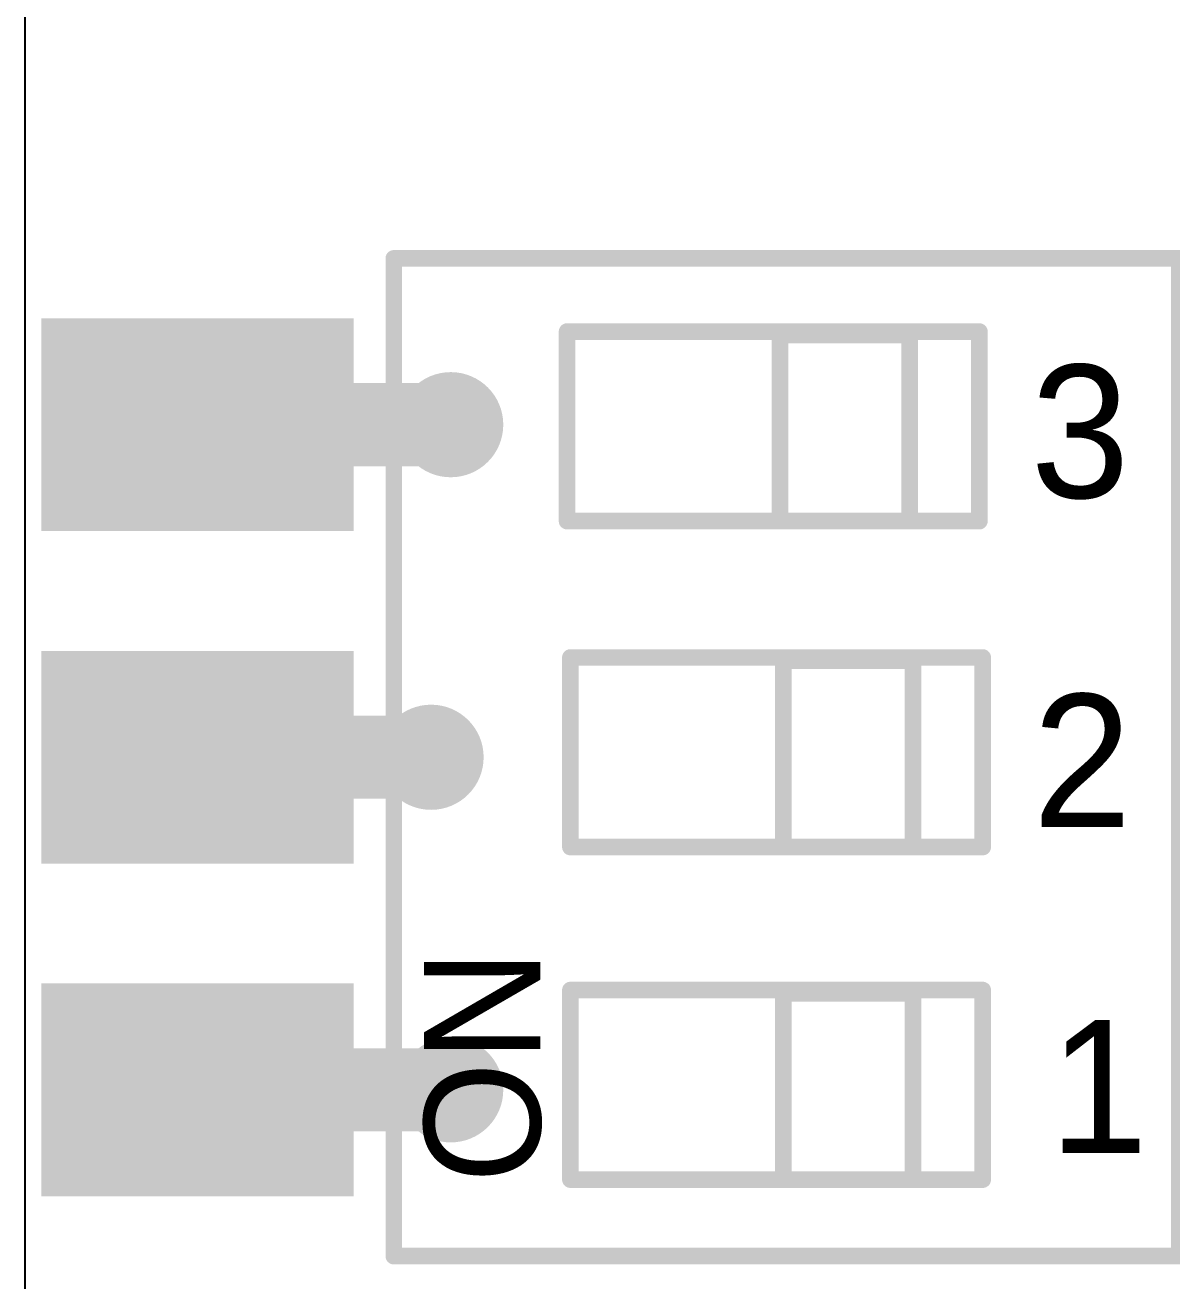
# Model space of a CAD drawing. Header units: millimetres. Extents: x 0 to 5423, y 0 to 5425.
# Drawn here: x 0.28 to 9.04, y 68.87 to 78.46 of the extents above; entities that cross this region are included whole.
import ezdxf

# ---------------------------------------------------------------- set-up
doc = ezdxf.new("R2010")
doc.units = ezdxf.units.MM
for name, color, linetype in [('BottomLayer', 5, 'Continuous'), ('BottomSolder', 6, 'Continuous'), ('TopLayer', 1, 'Continuous'), ('TopOverlay', 2, 'Continuous'), ('TopPaste', 8, 'Continuous'), ('TopSolder', 216, 'Continuous'), ('ViaHoleLayer', 16, 'Continuous')]:
    doc.layers.add(name, color=color, linetype=linetype)

# ---------------------------------------------------------------- blocks, each defined once
blk = doc.blocks.new('DSIC03LSGET_141')
at = {"layer": 'TopLayer'}
for points in [[(3.356991, 3.302), (5.642990999999999, 3.302), (5.642990999999999, 1.778), (3.356991, 1.778)], [(3.356991, 0.7619999999999999), (5.642990999999999, 0.7619999999999999), (5.642990999999999, -0.7619999999999999), (3.356991, -0.7619999999999999)], [(3.356991, -1.778), (5.642990999999999, -1.778), (5.642990999999999, -3.302), (3.356991, -3.302)]]:
    blk.add_hatch(color=1, dxfattribs=at).paths.add_polyline_path(points)
at = {"layer": 'TopPaste'}
for points in [[(3.356991, 3.302), (5.642990999999999, 3.302), (5.642990999999999, 1.778), (3.356991, 1.778)], [(3.356991, 0.7619999999999999), (5.642990999999999, 0.7619999999999999), (5.642990999999999, -0.7619999999999999), (3.356991, -0.7619999999999999)], [(3.356991, -1.778), (5.642990999999999, -1.778), (5.642990999999999, -3.302), (3.356991, -3.302)]]:
    blk.add_hatch(color=8, dxfattribs=at).paths.add_polyline_path(points)
at = {"layer": 'TopSolder'}
for points in [[(3.306191, 3.3528), (5.693791, 3.3528), (5.693791, 1.7272), (3.306191, 1.7272)], [(3.306191, 0.8128), (5.693791, 0.8128), (5.693791, -0.8128), (3.306191, -0.8128)], [(3.306191, -1.7272), (5.693791, -1.7272), (5.693791, -3.3528), (3.306191, -3.3528)]]:
    blk.add_hatch(color=216, dxfattribs=at).paths.add_polyline_path(points)
at = {"layer": 'TopOverlay', "const_width": 0.127}
for points in [[(2.999994, 3.81), (-2.999994, 3.81)], [(-2.999994, 3.81), (-2.999994, -3.81)], [(2.999994, 3.81), (2.999994, -3.81)], [(-1.4986, 3.2258), (-1.4986, 1.778)], [(1.651, 3.2258), (-1.4986, 3.2258)], [(-0.9652, 3.2258), (-0.9652, 1.8034)], [(0.0254, 3.2258), (-0.9652, 3.2258)], [(0.0254, 3.2258), (0.0254, 1.8034)], [(1.651, 3.2258), (1.651, 1.778)], [(1.651, 1.778), (-1.4986, 1.778)], [(0.0254, 1.8034), (-0.9652, 1.8034)], [(-1.4986, 0.6858), (-1.4986, -0.7619999999999999)], [(1.651, 0.6858), (-1.4986, 0.6858)], [(-0.9652, 0.6858), (-0.9652, -0.7366)], [(0.0254, 0.6858), (-0.9652, 0.6858)], [(0.0254, 0.6858), (0.0254, -0.7366)], [(1.651, 0.6858), (1.651, -0.7619999999999999)], [(1.651, -0.7619999999999999), (-1.4986, -0.7619999999999999)], [(0.0254, -0.7366), (-0.9652, -0.7366)], [(-1.4732, -1.8034), (-1.4732, -3.2512)], [(1.6764, -1.8034), (-1.4732, -1.8034)], [(-0.9397999999999999, -1.8034), (-0.9397999999999999, -3.2258)], [(0.0508, -1.8034), (-0.9397999999999999, -1.8034)], [(0.0508, -1.8034), (0.0508, -3.2258)], [(1.6764, -1.8034), (1.6764, -3.2512)], [(0.0508, -3.2258), (-0.9397999999999999, -3.2258)], [(1.6764, -3.2512), (-1.4732, -3.2512)], [(2.999994, -3.81), (-2.999994, -3.81)]]:
    blk.add_lwpolyline(points, dxfattribs=at)
at = {"layer": 'TopOverlay', "const_width": 0.0635}
for points in [[(-3.031744, 3.81, 1), (-2.968244, 3.81, 1)], [(-3.031744, 3.81, 1), (-2.968244, 3.81, 1)], [(2.968244, 3.81, 1), (3.031744, 3.81, 1)], [(2.968244, 3.81, 1), (3.031744, 3.81, 1)], [(-1.53035, 3.2258, 1), (-1.46685, 3.2258, 1)], [(-1.53035, 3.2258, 1), (-1.46685, 3.2258, 1)], [(-0.99695, 3.2258, 1), (-0.9334499999999999, 3.2258, 1)], [(-0.99695, 3.2258, 1), (-0.9334499999999999, 3.2258, 1)], [(-0.00635, 3.2258, 1), (0.05714999999999999, 3.2258, 1)], [(-0.00635, 3.2258, 1), (0.05714999999999999, 3.2258, 1)], [(1.61925, 3.2258, 1), (1.68275, 3.2258, 1)], [(1.61925, 3.2258, 1), (1.68275, 3.2258, 1)], [(-1.53035, 1.778, 1), (-1.46685, 1.778, 1)], [(-1.53035, 1.778, 1), (-1.46685, 1.778, 1)], [(-0.99695, 1.8034, 1), (-0.9334499999999999, 1.8034, 1)], [(-0.99695, 1.8034, 1), (-0.9334499999999999, 1.8034, 1)], [(-0.00635, 1.8034, 1), (0.05714999999999999, 1.8034, 1)], [(-0.00635, 1.8034, 1), (0.05714999999999999, 1.8034, 1)], [(1.61925, 1.778, 1), (1.68275, 1.778, 1)], [(1.61925, 1.778, 1), (1.68275, 1.778, 1)], [(-1.53035, 0.6858, 1), (-1.46685, 0.6858, 1)], [(-1.53035, 0.6858, 1), (-1.46685, 0.6858, 1)], [(-0.99695, 0.6858, 1), (-0.9334499999999999, 0.6858, 1)], [(-0.99695, 0.6858, 1), (-0.9334499999999999, 0.6858, 1)], [(-0.00635, 0.6858, 1), (0.05714999999999999, 0.6858, 1)], [(-0.00635, 0.6858, 1), (0.05714999999999999, 0.6858, 1)], [(1.61925, 0.6858, 1), (1.68275, 0.6858, 1)], [(1.61925, 0.6858, 1), (1.68275, 0.6858, 1)], [(-1.53035, -0.7619999999999999, 1), (-1.46685, -0.7619999999999999, 1)], [(-1.53035, -0.7619999999999999, 1), (-1.46685, -0.7619999999999999, 1)], [(-0.99695, -0.7366, 1), (-0.9334499999999999, -0.7366, 1)], [(-0.99695, -0.7366, 1), (-0.9334499999999999, -0.7366, 1)], [(-0.00635, -0.7366, 1), (0.05714999999999999, -0.7366, 1)], [(-0.00635, -0.7366, 1), (0.05714999999999999, -0.7366, 1)], [(1.61925, -0.7619999999999999, 1), (1.68275, -0.7619999999999999, 1)], [(1.61925, -0.7619999999999999, 1), (1.68275, -0.7619999999999999, 1)], [(-1.50495, -1.8034, 1), (-1.44145, -1.8034, 1)], [(-1.50495, -1.8034, 1), (-1.44145, -1.8034, 1)], [(-0.9715499999999999, -1.8034, 1), (-0.9080499999999999, -1.8034, 1)], [(-0.9715499999999999, -1.8034, 1), (-0.9080499999999999, -1.8034, 1)], [(0.01905, -1.8034, 1), (0.08255, -1.8034, 1)], [(0.01905, -1.8034, 1), (0.08255, -1.8034, 1)], [(1.64465, -1.8034, 1), (1.70815, -1.8034, 1)], [(1.64465, -1.8034, 1), (1.70815, -1.8034, 1)], [(-0.9715499999999999, -3.2258, 1), (-0.9080499999999999, -3.2258, 1)], [(-0.9715499999999999, -3.2258, 1), (-0.9080499999999999, -3.2258, 1)], [(0.01905, -3.2258, 1), (0.08255, -3.2258, 1)], [(0.01905, -3.2258, 1), (0.08255, -3.2258, 1)], [(-1.50495, -3.2512, 1), (-1.44145, -3.2512, 1)], [(-1.50495, -3.2512, 1), (-1.44145, -3.2512, 1)], [(1.64465, -3.2512, 1), (1.70815, -3.2512, 1)], [(1.64465, -3.2512, 1), (1.70815, -3.2512, 1)], [(-3.031744, -3.81, 1), (-2.968244, -3.81, 1)], [(-3.031744, -3.81, 1), (-2.968244, -3.81, 1)], [(2.968244, -3.81, 1), (3.031744, -3.81, 1)], [(2.968244, -3.81, 1), (3.031744, -3.81, 1)]]:
    blk.add_lwpolyline(points, format="xyb", close=True, dxfattribs=at)
at = {"layer": 'TopOverlay'}
for s, height, rotation, p in [('ON', 0.889, -90, (1.8796, 3.2512)), ('1', 1.016, 180, (-2.0066, 3.0226)), ('2', 1.016, 180, (-1.8796, 0.5334)), ('3', 1.016, 180, (-1.86459368, -1.9812))]:
    blk.add_text(s, height=height, rotation=rotation, dxfattribs=at).set_placement(p)

msp = doc.modelspace()

# ---------------------------------------------------------------- hatches: boundary and pattern name
at = {"layer": 'BottomLayer'}
h = msp.add_hatch(color=5, dxfattribs=at)
edge = h.paths.add_edge_path()
edge.add_arc((3.5306127, 75.4126127), 0.2999994, 0, 360)
h = msp.add_hatch(color=5, dxfattribs=at)
edge = h.paths.add_edge_path()
edge.add_arc((3.38060284, 72.87261269999999), 0.2999994, 0, 360)
h = msp.add_hatch(color=5, dxfattribs=at)
edge = h.paths.add_edge_path()
edge.add_arc((3.5306127, 70.3326127), 0.2999994, 0, 360)
at = {"layer": 'BottomSolder'}
h = msp.add_hatch(color=6, dxfattribs=at)
edge = h.paths.add_edge_path()
edge.add_arc((3.5306127, 75.4126127), 0.4015993999999999, 0, 360)
h = msp.add_hatch(color=6, dxfattribs=at)
edge = h.paths.add_edge_path()
edge.add_arc((3.38060284, 72.87261269999999), 0.4015993999999999, 0, 360)
h = msp.add_hatch(color=6, dxfattribs=at)
edge = h.paths.add_edge_path()
edge.add_arc((3.5306127, 70.3326127), 0.4015993999999999, 0, 360)
at = {"layer": 'TopLayer'}
h = msp.add_hatch(color=1, dxfattribs=at)
edge = h.paths.add_edge_path()
edge.add_arc((3.5306127, 75.4126127), 0.2999994, 0, 360)
h = msp.add_hatch(color=1, dxfattribs=at)
edge = h.paths.add_edge_path()
edge.add_arc((3.38060284, 72.87261269999999), 0.2999994, 0, 360)
h = msp.add_hatch(color=1, dxfattribs=at)
edge = h.paths.add_edge_path()
edge.add_arc((3.5306127, 70.3326127), 0.2999994, 0, 360)
at = {"layer": 'TopSolder'}
h = msp.add_hatch(color=216, dxfattribs=at)
edge = h.paths.add_edge_path()
edge.add_arc((3.5306127, 75.4126127), 0.4015993999999999, 0, 360)
h = msp.add_hatch(color=216, dxfattribs=at)
edge = h.paths.add_edge_path()
edge.add_arc((3.38060284, 72.87261269999999), 0.4015993999999999, 0, 360)
h = msp.add_hatch(color=216, dxfattribs=at)
edge = h.paths.add_edge_path()
edge.add_arc((3.5306127, 70.3326127), 0.4015993999999999, 0, 360)
at = {"layer": 'ViaHoleLayer'}
h = msp.add_hatch(color=16, dxfattribs=at)
edge = h.paths.add_edge_path()
edge.add_arc((3.5306127, 75.4126127), 0.1499997, 0, 360)
h = msp.add_hatch(color=16, dxfattribs=at)
edge = h.paths.add_edge_path()
edge.add_arc((3.38060284, 72.87261269999999), 0.1499997, 0, 360)
h = msp.add_hatch(color=16, dxfattribs=at)
edge = h.paths.add_edge_path()
edge.add_arc((3.5306127, 70.3326127), 0.1499997, 0, 360)

# ---------------------------------------------------------------- linework, layer by layer
at = {"layer": 'BottomLayer'}
msp.add_line((0.27941016, 64.81356862), (0.27940762, 101.06732898), dxfattribs=at)
at = {"layer": 'TopLayer'}
msp.add_line((0.27941016, 64.81357116), (0.27940508, 94.3473602), dxfattribs=at)
at = {"layer": 'TopLayer', "const_width": 0.635}
for points in [[(1.5960217, 75.4126127), (3.5306127, 75.4126127)], [(1.44601184, 72.87261269999999), (1.5960217, 72.87261269999999)], [(1.5960217, 72.87261269999999), (3.38060284, 72.87261269999999)], [(1.5960217, 70.3326127), (3.5306127, 70.3326127)]]:
    msp.add_lwpolyline(points, dxfattribs=at)
at = {"layer": 'TopLayer', "const_width": 0.3175}
for points in [[(1.4372717, 75.4126127, 1), (1.7547717, 75.4126127, 1)], [(3.371862699999999, 75.4126127, 1), (3.6893627, 75.4126127, 1)], [(1.28726184, 72.87261269999999, 1), (1.60476184, 72.87261269999999, 1)], [(1.4372717, 72.87261269999999, 1), (1.7547717, 72.87261269999999, 1)], [(1.4372717, 72.87261269999999, 1), (1.7547717, 72.87261269999999, 1)], [(3.22185284, 72.87261269999999, 1), (3.53935284, 72.87261269999999, 1)], [(1.4372717, 70.3326127, 1), (1.7547717, 70.3326127, 1)], [(3.371862699999999, 70.3326127, 1), (3.6893627, 70.3326127, 1)]]:
    msp.add_lwpolyline(points, format="xyb", close=True, dxfattribs=at)

# ---------------------------------------------------------------- block references
at = {"rotation": 180}
msp.add_blockref('DSIC03LSGET_141', (6.0960127, 72.87261269999999), dxfattribs=at)

doc.saveas('drawing.dxf')
